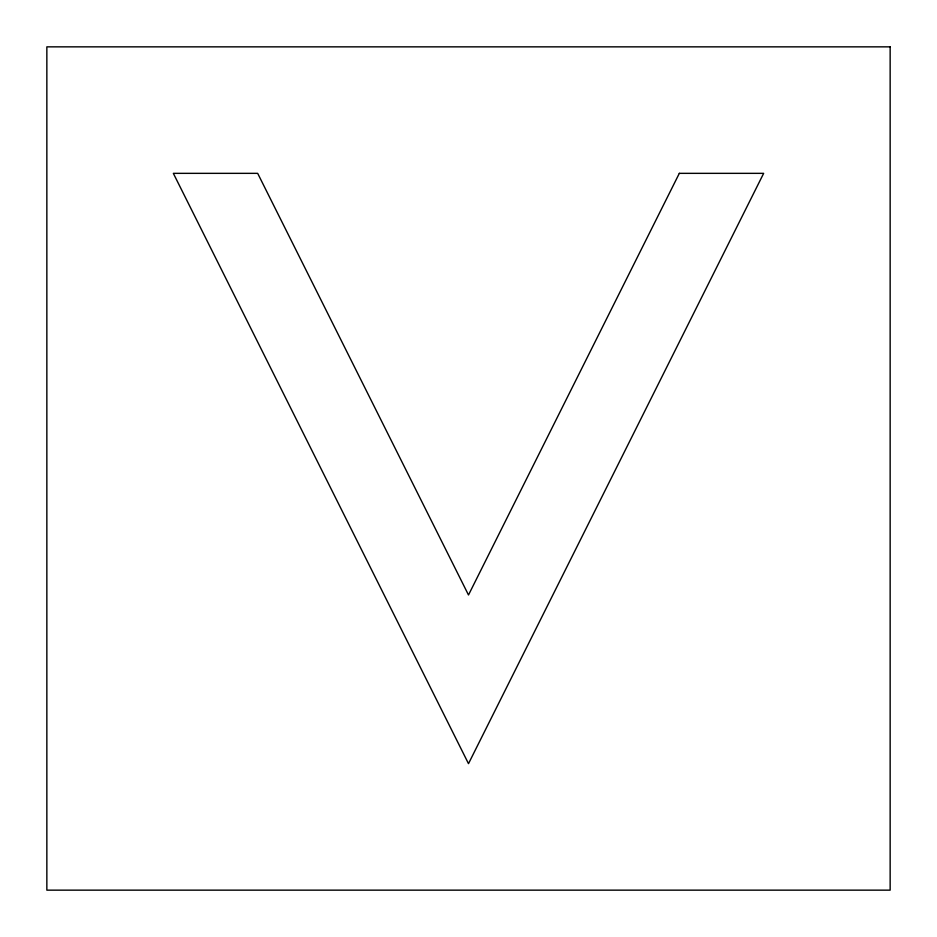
<?xml version="1.0" encoding="UTF-8"?>
<svg xmlns="http://www.w3.org/2000/svg" width="937" height="937" viewBox="0 0 937 937"><rect width="100%" height="100%" fill="white"/><g stroke="black" fill="none" stroke-linecap="round" stroke-linejoin="round"><path stroke-width="1.41" d="M679.325 173.345L468.5 594.995L257.675 173.345L173.345 173.345L468.5 763.655L763.655 173.345L679.325 173.345M890.15 46.85L46.85 46.85L46.85 890.15L890.15 890.15L890.15 46.85"/></g></svg>
